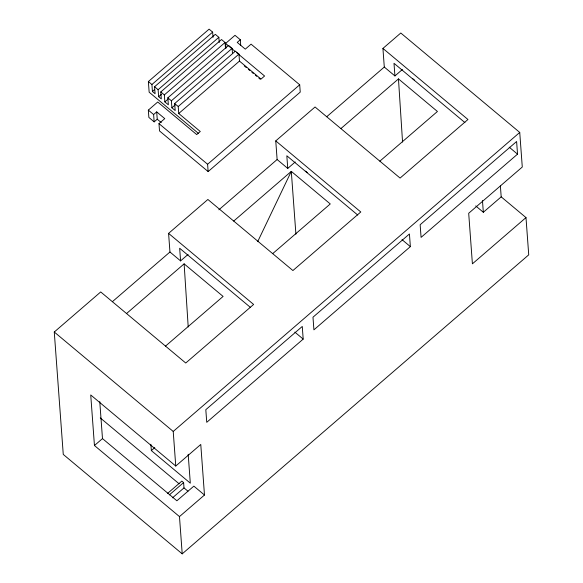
<?xml version="1.0" encoding="UTF-8"?>
<svg xmlns="http://www.w3.org/2000/svg" width="583" height="583" viewBox="0 0 583 583"><rect width="100%" height="100%" fill="white"/><g stroke="black" fill="none" stroke-linecap="round" stroke-linejoin="round"><path stroke-width="0.87" d="M257.701 241.632L291.296 171.373L330.269 203.948L272.676 253.641M198.46 133.412L149.153 92.194L148.374 81.554L209.1 29.15L212.642 32.109L213.028 37.348M219.237 42.537L218.851 37.305L215.309 34.339L154.582 86.743L155.093 93.732L152.425 91.502L151.915 84.513L212.642 32.109M152.425 91.502L154.473 89.731M225.512 48.6L225.06 42.493L221.518 39.527L160.791 91.932L161.302 98.921L158.634 96.691L158.124 89.702L218.851 37.305M158.634 96.691L161.367 94.337M232.5 53.621L232.114 48.389L228.572 45.423L167.838 97.827L168.356 104.816L164.843 101.879L164.333 94.898L225.06 42.493M154.16 121.862L153.621 114.538L156.696 111.885L157.235 119.209L154.16 121.862L148.869 117.431L148.33 110.114L157.731 102.003L196.704 134.578L200.275 131.496L178.741 113.496L178.223 106.507L174.681 103.548L235.415 51.144L238.957 54.102L239.467 61.091L261.002 79.091L264.58 76.009L236.742 52.74M225.964 48.309L225.606 43.434L235.007 35.323L240.305 39.746L240.721 45.438M164.843 101.879L168.254 98.935M240.305 39.746L237.23 42.399L245.29 49.14L251.069 44.148L299.698 84.79L300.238 92.107L208.138 171.577L159.516 130.935L158.977 123.618L164.763 118.626L156.696 111.885M174.681 103.548L175.199 110.53L171.898 107.775L171.387 100.786L232.114 48.389M171.898 107.775L175.308 104.831M178.223 106.507L238.957 54.102M178.741 113.496L239.467 61.091M208.138 171.577L207.606 164.26L299.698 84.79M525.99 217.59L528.73 254.844L182.209 553.85L63.263 454.427L54.27 332.019L100.713 291.945L185.744 363.02L253.62 304.45L168.589 233.382L207.883 199.473L292.914 270.541L360.79 211.979L275.759 140.904L315.053 106.995L400.084 178.07L467.96 119.5L382.929 48.425L400.791 33.012L519.737 132.436L522.281 167.029L468.696 213.269L472.405 263.829L525.99 217.59L501.191 196.857L500.396 186.028M112.366 301.702L169.952 252.009L168.589 233.382M218.851 209.814L277.122 159.531L275.759 140.904M326.706 116.746L384.292 67.052L382.929 48.425M169.952 252.009L180.584 260.892L188.069 254.436M277.122 159.531L287.754 168.414L295.238 161.957M384.292 67.052L394.924 75.936L402.408 69.479M126.533 313.545L184.126 263.851L223.1 296.426L165.506 346.12M233.71 221.074L291.296 171.373L295.909 234.213M340.88 128.595L398.466 78.902L437.439 111.477L379.846 161.17M182.209 553.85L179.477 516.596L94.446 445.521L102.484 438.591L99.766 401.57M179.477 516.596L204.48 495.018L200.771 444.457L175.76 466.036L173.224 431.442L519.737 132.436M188.185 454.281L190.313 483.176L151.34 450.601L154.779 447.627M303.196 339.095L206.739 422.325L205.814 409.689L302.264 326.458L303.196 339.095L294.823 332.106M410.366 246.624L313.909 329.847L312.984 317.21L409.434 233.98L410.366 246.624L401.993 239.628M517.536 154.145L421.079 237.376L420.154 224.732L516.604 141.509L517.536 154.145L509.192 147.171M475.728 205.916L483.329 212.27L501.191 196.857M167.591 493.393L181.845 481.092L183.616 482.571L184.002 487.891L187.988 491.229M169.362 494.872L183.616 482.571M172.466 497.853L184.002 487.891M412.698 78.661L414.469 80.141M464.921 122.583L393.999 63.299L394.924 75.936M225.606 43.434L235.35 51.574M244.233 65.872L246.325 67.621M248.409 69.362L249.801 70.528M251.892 72.27L253.284 73.436M255.369 75.185L256.76 76.344M258.852 78.093L260.244 79.252M305.528 171.132L307.299 172.612M357.751 215.054L286.829 155.778L287.754 168.414M148.374 81.554L151.915 84.513M154.582 86.743L158.124 89.702M160.791 91.932L164.333 94.898M167.838 97.827L171.387 100.786M148.33 110.114L153.621 114.538M157.235 119.209L161.265 122.576M158.977 123.618L207.606 164.26M250.581 307.533L179.659 248.249L180.584 260.892M54.27 332.019L173.224 431.442M175.76 466.036L90.729 394.961L94.446 445.521M204.48 495.018L193.855 486.135L176.882 500.775L102.484 438.591M100.261 417.902L179.068 483.766M482.469 200.537L483.329 212.27M150.873 444.275L151.34 450.601M398.466 78.902L402.554 142.077M184.126 263.851L188.207 326.968"/></g></svg>
